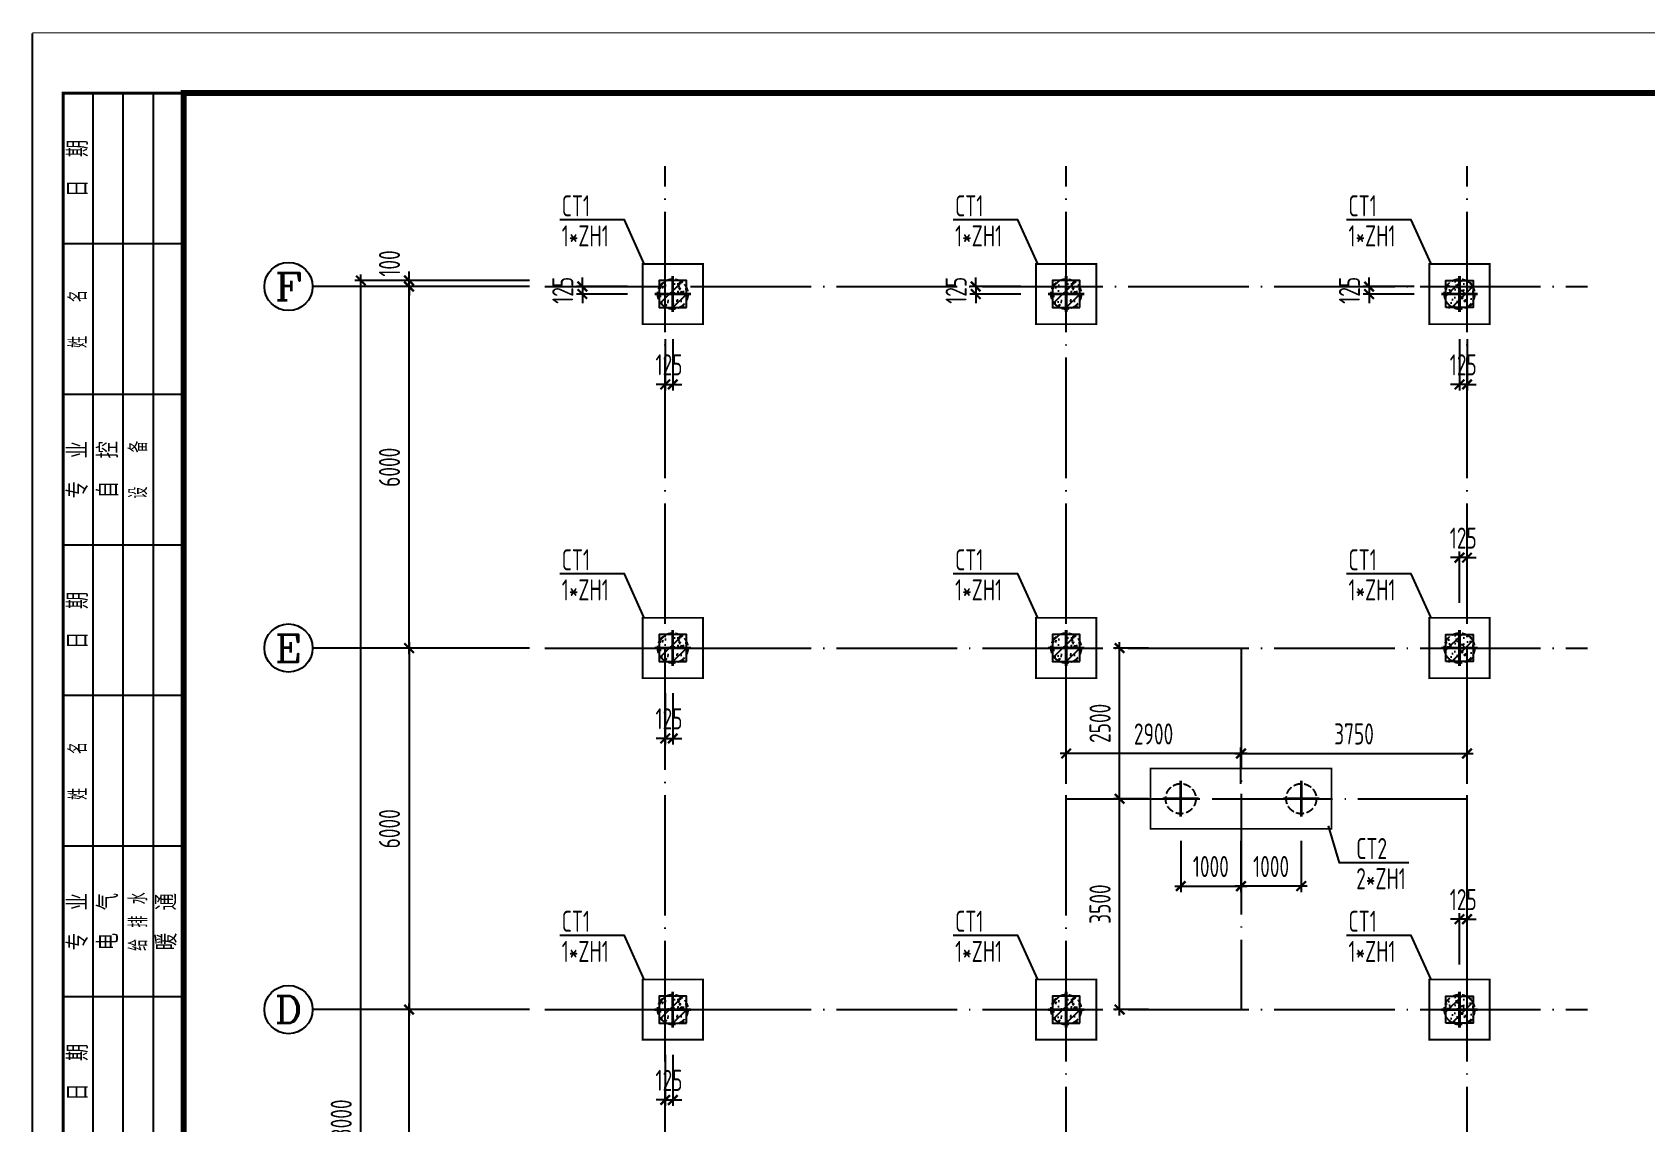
# Model space of a CAD drawing. Extents: x 297659 to 993057, y 192802 to 252212.
# Drawn here: x 581837 to 608601, y 216734 to 234832 of the extents above; entities that cross this region are included whole.
import ezdxf
from ezdxf.enums import TextEntityAlignment as Align

# ---------------------------------------------------------------- set-up
doc = ezdxf.new("R2010")
doc.units = 0
doc.header["$LTSCALE"] = 1000
doc.linetypes.add('DASH', pattern=[0.35, 0.25, -0.1])
doc.linetypes.add('DOTE', pattern=[2.42, 2, -0.2, 0.02, -0.2])
doc.layers.get('0').update_dxf_attribs({"linetype": 'CONTINUOUS'})
doc.layers.get('DEFPOINTS').update_dxf_attribs({"linetype": 'CONTINUOUS'})
for name, color, linetype in [('AXIS', 8, 'DOTE'), ('AXIS_DIM', 3, 'CONTINUOUS'), ('AXIS_TEXT', 3, 'CONTINUOUS'), ('COLU', 7, 'CONTINUOUS'), ('CT', 255, 'CONTINUOUS'), ('DIM', 3, 'CONTINUOUS'), ('DOTE', 8, 'DOTE'), ('FRAME', 3, 'CONTINUOUS'), ('TEXT', 7, 'CONTINUOUS'), ('ZJ', 1, 'CONTINUOUS'), ('填充', 8, 'CONTINUOUS'), ('柱涂实', 54, 'CONTINUOUS')]:
    doc.layers.add(name, color=color, linetype=linetype)
doc.styles.add('_AXIS', font='complex.shx', dxfattribs={"bigfont": 'gbcbig.shx'})
doc.styles.add('COMPLEX', font='COMPLEX')
doc.styles.add('DXFS', font='txt.shx', dxfattribs={"width": 0.7, "bigfont": 'dxfs.shx'})
doc.styles.add('TSSD_Dimension', font='tssdeng.shx', dxfattribs={"width": 0.7, "bigfont": 'hztxt.shx'})
doc.styles.add('TSSD_Rein', font='tssdeng.shx', dxfattribs={"width": 0.7, "bigfont": 'hztxt.shx'})
doc.dimstyles.new('TSSD_100_100', dxfattribs={"dimtxt": 350, "dimasz": 150, "dimexe": 100, "dimexo": 250, "dimgap": 150, "dimtad": 1, "dimdec": 0, "dimzin": 0, "dimdsep": 46, "dimtxsty": 'TSSD_Dimension', "dimblk": 'ARCHTICK', "dimcen": 0, "dimdle": 100, "dimclrd": 3, "dimclre": 3, "dimclrt": 7, "dimadec": 0, "dimazin": 0, "dimtfac": 1, "dimtdec": 0, "dimtix": 1, "dimtmove": 2, "dimatfit": 3, "dimfxl": 100, "dimtolj": 1, "dimtzin": 0, "dimarcsym": 0})

# ---------------------------------------------------------------- blocks, each defined once
blk = doc.blocks.new('_ARCHTICK')
at = {"color": 0}
blk.add_lwpolyline([(-0.53, -0.53, 0.25, 0.25, 0), (0.53, 0.53, 0.5, 0.5, 0)], format="xyseb", dxfattribs=at)
blk = doc.blocks.new('*D12')
at = {"layer": 'AXIS_DIM', "color": 3, "lineweight": -2}
for p, q in [((590087, 224612), (587987, 224612)), ((588087, 224712), (588087, 218512)), ((590087, 218612), (587987, 218612))]:
    blk.add_line(p, q, dxfattribs=at)
at = {"layer": 'DEFPOINTS', "color": 0}
for p in [(590337, 224612), (588087, 218612), (590337, 218612)]:
    blk.add_point(p, dxfattribs=at)
at = {"layer": 'AXIS_DIM', "color": 3, "lineweight": -2, "xscale": 150, "yscale": 150, "zscale": 150}
for p, rotation in [((588087, 224612), 90), ((588087, 218612), 270)]:
    blk.add_blockref('_ARCHTICK', p, dxfattribs=dict(at, rotation=rotation))
at = {"layer": 'AXIS_DIM', "color": 7, "insert": (587762, 221612), "char_height": 350, "attachment_point": 5, "rotation": 90, "style": 'TSSD_Dimension'}
blk.add_mtext('\\A1;6000', dxfattribs=at)
blk = doc.blocks.new('*D13')
at = {"layer": 'AXIS_DIM', "color": 3, "lineweight": -2}
for p, q in [((590087, 230712), (587187, 230712)), ((587287, 202612), (587287, 230812)), ((590087, 202712), (587187, 202712))]:
    blk.add_line(p, q, dxfattribs=at)
at = {"layer": 'DEFPOINTS', "color": 0}
for p in [(587287, 230712), (590337, 230712), (590337, 202712)]:
    blk.add_point(p, dxfattribs=at)
at = {"layer": 'AXIS_DIM', "color": 3, "lineweight": -2, "xscale": 150, "yscale": 150, "zscale": 150}
for p, rotation in [((587287, 230712), 90), ((587287, 202712), 270)]:
    blk.add_blockref('_ARCHTICK', p, dxfattribs=dict(at, rotation=rotation))
at = {"layer": 'AXIS_DIM', "color": 7, "insert": (586962, 216712), "char_height": 350, "attachment_point": 5, "rotation": 90, "style": 'TSSD_Dimension'}
blk.add_mtext('\\A1;28000', dxfattribs=at)
blk = doc.blocks.new('*D15')
at = {"layer": 'AXIS_DIM', "color": 3, "lineweight": -2}
for p, q in [((590087, 230712), (587987, 230712)), ((588087, 230712), (588087, 230862)), ((588087, 230612), (588087, 230712)), ((590087, 230612), (587987, 230612)), ((588087, 230612), (588087, 230462))]:
    blk.add_line(p, q, dxfattribs=at)
at = {"layer": 'DEFPOINTS', "color": 0}
for p in [(588087, 230712), (590337, 230712), (590337, 230612)]:
    blk.add_point(p, dxfattribs=at)
at = {"layer": 'AXIS_DIM', "color": 3, "lineweight": -2, "xscale": 150, "yscale": 150, "zscale": 150}
for p, rotation in [((588087, 230712), 270), ((588087, 230612), 90)]:
    blk.add_blockref('_ARCHTICK', p, dxfattribs=dict(at, rotation=rotation))
at = {"layer": 'AXIS_DIM', "color": 7, "insert": (587762, 230994), "char_height": 350, "attachment_point": 5, "rotation": 90, "style": 'TSSD_Dimension'}
blk.add_mtext('\\A1;100', dxfattribs=at)
blk = doc.blocks.new('_AXISO')
blk.add_circle((0, 0), 0.5)
at = {"layer": 'AXIS_TEXT', "style": 'COMPLEX', "width": 1.041667}
blk.add_attdef('A', text='', height=0.56, dxfattribs=at).set_placement((-0.25, -0.28), (0.25, -0.28), align=Align.FIT)
blk = doc.blocks.new('*D16')
at = {"layer": 'AXIS_DIM', "color": 3, "lineweight": -2}
for p, q in [((588087, 212712), (588087, 218712)), ((590087, 218612), (587987, 218612)), ((590087, 212812), (587987, 212812))]:
    blk.add_line(p, q, dxfattribs=at)
at = {"layer": 'DEFPOINTS', "color": 0}
for p in [(588087, 218612), (590337, 218612), (590337, 212812)]:
    blk.add_point(p, dxfattribs=at)
at = {"layer": 'AXIS_DIM', "color": 3, "lineweight": -2, "xscale": 150, "yscale": 150, "zscale": 150}
for p, rotation in [((588087, 218612), 90), ((588087, 212812), 270)]:
    blk.add_blockref('_ARCHTICK', p, dxfattribs=dict(at, rotation=rotation))
at = {"layer": 'AXIS_DIM', "color": 7, "insert": (587762, 215712), "char_height": 350, "attachment_point": 5, "rotation": 90, "style": 'TSSD_Dimension'}
blk.add_mtext('\\A1;5800', dxfattribs=at)
blk = doc.blocks.new('A$C2F0C53E4')
at = {"layer": 'FRAME', "lineweight": 18}
blk.add_line((0, 0), (0, 42000), dxfattribs=at)
at = {"layer": 'FRAME'}
for points in [[(10, 42010, 20, 20, 0), (10, 10, 20, 20, 0), (59410, 10, 20, 20, 0), (59410, 42010, 20, 20, 0)], [(2510, 41010, 100, 100, 0), (2510, 1010, 100, 100, 0), (58410, 1010, 100, 100, 0), (58410, 41010, 100, 100, 0)]]:
    blk.add_lwpolyline(points, format="xyseb", close=True, dxfattribs=at)
blk.add_lwpolyline([(2510, 41010, 50, 50, 0), (510, 41010, 50, 50, 0), (510, 18510, 50, 50, 0), (2510, 18510, 50, 50, 0)], format="xyseb", dxfattribs=at)
for points in [[(1010, 18510), (1010, 41010)], [(1510, 18510), (1510, 41010)], [(2010, 18510), (2010, 41010)], [(2510, 38510), (510, 38510)], [(2510, 36010), (510, 36010)], [(2510, 33510), (510, 33510)], [(2510, 31010), (510, 31010)], [(2510, 28510), (510, 28510)], [(2510, 26010), (510, 26010)]]:
    blk.add_lwpolyline(points, dxfattribs=at)
at = {"layer": 'FRAME', "char_height": 300, "attachment_point": 5, "rotation": 90, "style": 'DXFS'}
for s, insert, width in [('{\\f宋体|b0|i0|c134|p2;日\\Ftxt.shx,dxfs.shx|c134;  \\f宋体|b0|i0|c134|p2;期\\P}', (760, 39760), 1132.5), ('姓   名', (760, 37260), 1185), ('{\\f宋体|b0|i0|c134|p2;专\\Ftxt.shx,dxfs.shx|c134;  \\f宋体|b0|i0|c134|p2;业\\P}', (760, 34760), 1203.38), ('{\\f宋体|b0|i0|c134|p2;自\\Ftxt.shx,dxfs.shx|c134;  \\f宋体|b0|i0|c134|p2;控\\P}', (1260, 34760), 1148.25), ('设   备', (1760, 34760), 1227), ('{\\f宋体|b0|i0|c134|p2;日\\Ftxt.shx,dxfs.shx|c134;  \\f宋体|b0|i0|c134|p2;期\\P}', (760, 32260), 1132.5), ('姓   名', (760, 29760), 1185), ('{\\f宋体|b0|i0|c134|p2;专\\Ftxt.shx,dxfs.shx|c134;  \\f宋体|b0|i0|c134|p2;业\\P}', (760, 27260), 1203.38), ('{\\f宋体|b0|i0|c134|p2;电\\Ftxt.shx,dxfs.shx|c134;  \\f宋体|b0|i0|c134|p2;气\\P}', (1260, 27260), 1182.38), ('给 排 水', (1760, 27260), 1352.62), ('{\\f宋体|b0|i0|c134|p2;暖\\Ftxt.shx,dxfs.shx|c134;  \\f宋体|b0|i0|c134|p2;通\\P}', (2230, 27260), 1200.75), ('{\\f宋体|b0|i0|c134|p2;日\\Ftxt.shx,dxfs.shx|c134;  \\f宋体|b0|i0|c134|p2;期\\P}', (760, 24760), 1132.5)]:
    blk.add_mtext(s, dxfattribs=dict(at, insert=insert, width=width))
blk = doc.blocks.new('*D37')
at = {"layer": 'AXIS_DIM', "color": 3, "lineweight": -2}
for p, q in [((588087, 224512), (588087, 230712)), ((590087, 230612), (587987, 230612)), ((590087, 224612), (587987, 224612))]:
    blk.add_line(p, q, dxfattribs=at)
at = {"layer": 'DEFPOINTS', "color": 0}
for p in [(588087, 230612), (590337, 230612), (590337, 224612)]:
    blk.add_point(p, dxfattribs=at)
at = {"layer": 'AXIS_DIM', "color": 3, "lineweight": -2, "xscale": 150, "yscale": 150, "zscale": 150}
for p, rotation in [((588087, 230612), 90), ((588087, 224612), 270)]:
    blk.add_blockref('_ARCHTICK', p, dxfattribs=dict(at, rotation=rotation))
at = {"layer": 'AXIS_DIM', "color": 7, "insert": (587762, 227612), "char_height": 350, "attachment_point": 5, "rotation": 90, "style": 'TSSD_Dimension'}
blk.add_mtext('\\A1;6000', dxfattribs=at)
blk = doc.blocks.new('*D47')
at = {"layer": 'DEFPOINTS', "color": 0}
for p in [(592337, 218112), (592462, 218112), (592462, 217112)]:
    blk.add_point(p, dxfattribs=at)
at = {"layer": 'DIM', "color": 3, "lineweight": -2}
for p, q in [((592337, 217862), (592337, 217012)), ((592462, 217862), (592462, 217012)), ((592337, 217112), (592187, 217112)), ((592337, 217112), (592462, 217112)), ((592462, 217112), (592612, 217112))]:
    blk.add_line(p, q, dxfattribs=at)
at = {"layer": 'DIM', "color": 3, "lineweight": -2, "xscale": 150, "yscale": 150, "zscale": 150}
blk.add_blockref('_ARCHTICK', (592337, 217112), dxfattribs=at)
at = {"layer": 'DIM', "color": 3, "lineweight": -2, "xscale": 150, "yscale": 150, "zscale": 150, "rotation": 180}
blk.add_blockref('_ARCHTICK', (592462, 217112), dxfattribs=at)
at = {"layer": 'DIM', "color": 7, "insert": (592399, 217437), "char_height": 350, "attachment_point": 5, "style": 'TSSD_Dimension'}
blk.add_mtext('\\A1;125', dxfattribs=at)
blk = doc.blocks.new('*D48')
at = {"layer": 'DEFPOINTS', "color": 0}
for p in [(605512, 220112), (605512, 219112), (605637, 219112)]:
    blk.add_point(p, dxfattribs=at)
at = {"layer": 'DIM', "color": 3, "lineweight": -2}
for p, q in [((605512, 220112), (605362, 220112)), ((605512, 219362), (605512, 220212)), ((605637, 220112), (605512, 220112)), ((605637, 219362), (605637, 220212)), ((605637, 220112), (605787, 220112))]:
    blk.add_line(p, q, dxfattribs=at)
at = {"layer": 'DIM', "color": 3, "lineweight": -2, "xscale": 150, "yscale": 150, "zscale": 150}
blk.add_blockref('_ARCHTICK', (605512, 220112), dxfattribs=at)
at = {"layer": 'DIM', "color": 3, "lineweight": -2, "xscale": 150, "yscale": 150, "zscale": 150, "rotation": 180}
blk.add_blockref('_ARCHTICK', (605637, 220112), dxfattribs=at)
at = {"layer": 'DIM', "color": 7, "insert": (605574, 220437), "char_height": 350, "attachment_point": 5, "style": 'TSSD_Dimension'}
blk.add_mtext('\\A1;125', dxfattribs=at)
blk = doc.blocks.new('*D49')
at = {"layer": 'DEFPOINTS', "color": 0}
for p in [(592337, 224112), (592462, 224112), (592462, 223112)]:
    blk.add_point(p, dxfattribs=at)
at = {"layer": 'DIM', "color": 3, "lineweight": -2}
for p, q in [((592337, 223862), (592337, 223012)), ((592462, 223862), (592462, 223012)), ((592337, 223112), (592187, 223112)), ((592337, 223112), (592462, 223112)), ((592462, 223112), (592612, 223112))]:
    blk.add_line(p, q, dxfattribs=at)
at = {"layer": 'DIM', "color": 3, "lineweight": -2, "xscale": 150, "yscale": 150, "zscale": 150}
blk.add_blockref('_ARCHTICK', (592337, 223112), dxfattribs=at)
at = {"layer": 'DIM', "color": 3, "lineweight": -2, "xscale": 150, "yscale": 150, "zscale": 150, "rotation": 180}
blk.add_blockref('_ARCHTICK', (592462, 223112), dxfattribs=at)
at = {"layer": 'DIM', "color": 7, "insert": (592399, 223437), "char_height": 350, "attachment_point": 5, "style": 'TSSD_Dimension'}
blk.add_mtext('\\A1;125', dxfattribs=at)
blk = doc.blocks.new('*D50')
at = {"layer": 'DEFPOINTS', "color": 0}
for p in [(605512, 226112), (605512, 225112), (605637, 225112)]:
    blk.add_point(p, dxfattribs=at)
at = {"layer": 'DIM', "color": 3, "lineweight": -2}
for p, q in [((605512, 225362), (605512, 226212)), ((605637, 225362), (605637, 226212)), ((605512, 226112), (605362, 226112)), ((605637, 226112), (605512, 226112)), ((605637, 226112), (605787, 226112))]:
    blk.add_line(p, q, dxfattribs=at)
at = {"layer": 'DIM', "color": 3, "lineweight": -2, "xscale": 150, "yscale": 150, "zscale": 150}
blk.add_blockref('_ARCHTICK', (605512, 226112), dxfattribs=at)
at = {"layer": 'DIM', "color": 3, "lineweight": -2, "xscale": 150, "yscale": 150, "zscale": 150, "rotation": 180}
blk.add_blockref('_ARCHTICK', (605637, 226112), dxfattribs=at)
at = {"layer": 'DIM', "color": 7, "insert": (605574, 226437), "char_height": 350, "attachment_point": 5, "style": 'TSSD_Dimension'}
blk.add_mtext('\\A1;125', dxfattribs=at)
blk = doc.blocks.new('*D51')
at = {"layer": 'DEFPOINTS', "color": 0}
for p in [(592337, 229987), (592462, 229987), (592462, 228987)]:
    blk.add_point(p, dxfattribs=at)
at = {"layer": 'DIM', "color": 3, "lineweight": -2}
for p, q in [((592337, 229737), (592337, 228887)), ((592462, 229737), (592462, 228887)), ((592337, 228987), (592187, 228987)), ((592337, 228987), (592462, 228987)), ((592462, 228987), (592612, 228987))]:
    blk.add_line(p, q, dxfattribs=at)
at = {"layer": 'DIM', "color": 3, "lineweight": -2, "xscale": 150, "yscale": 150, "zscale": 150}
blk.add_blockref('_ARCHTICK', (592337, 228987), dxfattribs=at)
at = {"layer": 'DIM', "color": 3, "lineweight": -2, "xscale": 150, "yscale": 150, "zscale": 150, "rotation": 180}
blk.add_blockref('_ARCHTICK', (592462, 228987), dxfattribs=at)
at = {"layer": 'DIM', "color": 7, "insert": (592399, 229312), "char_height": 350, "attachment_point": 5, "style": 'TSSD_Dimension'}
blk.add_mtext('\\A1;125', dxfattribs=at)
blk = doc.blocks.new('*D52')
at = {"layer": 'DEFPOINTS', "color": 0}
for p in [(605512, 229987), (605637, 229987), (605512, 228987)]:
    blk.add_point(p, dxfattribs=at)
at = {"layer": 'DIM', "color": 3, "lineweight": -2}
for p, q in [((605512, 229737), (605512, 228887)), ((605637, 229737), (605637, 228887)), ((605512, 228987), (605362, 228987)), ((605637, 228987), (605512, 228987)), ((605637, 228987), (605787, 228987))]:
    blk.add_line(p, q, dxfattribs=at)
at = {"layer": 'DIM', "color": 3, "lineweight": -2, "xscale": 150, "yscale": 150, "zscale": 150}
blk.add_blockref('_ARCHTICK', (605512, 228987), dxfattribs=at)
at = {"layer": 'DIM', "color": 3, "lineweight": -2, "xscale": 150, "yscale": 150, "zscale": 150, "rotation": 180}
blk.add_blockref('_ARCHTICK', (605637, 228987), dxfattribs=at)
at = {"layer": 'DIM', "color": 7, "insert": (605574, 229312), "char_height": 350, "attachment_point": 5, "style": 'TSSD_Dimension'}
blk.add_mtext('\\A1;125', dxfattribs=at)
blk = doc.blocks.new('*D53')
at = {"layer": 'DEFPOINTS', "color": 0}
for p in [(590962, 230487), (591962, 230612), (591962, 230487)]:
    blk.add_point(p, dxfattribs=at)
at = {"layer": 'DIM', "color": 3, "lineweight": -2}
for p, q in [((590962, 230612), (590962, 230762)), ((591712, 230612), (590862, 230612)), ((591712, 230487), (590862, 230487)), ((590962, 230612), (590962, 230487)), ((590962, 230487), (590962, 230337))]:
    blk.add_line(p, q, dxfattribs=at)
at = {"layer": 'DIM', "color": 3, "lineweight": -2, "xscale": 150, "yscale": 150, "zscale": 150}
for p, rotation in [((590962, 230612), 270), ((590962, 230487), 90)]:
    blk.add_blockref('_ARCHTICK', p, dxfattribs=dict(at, rotation=rotation))
at = {"layer": 'DIM', "color": 7, "insert": (590637, 230549), "char_height": 350, "attachment_point": 5, "rotation": 90, "style": 'TSSD_Dimension'}
blk.add_mtext('\\A1;125', dxfattribs=at)
blk = doc.blocks.new('*D54')
at = {"layer": 'DEFPOINTS', "color": 0}
for p in [(604012, 230487), (605012, 230612), (605012, 230487)]:
    blk.add_point(p, dxfattribs=at)
at = {"layer": 'DIM', "color": 3, "lineweight": -2}
for p, q in [((604012, 230612), (604012, 230762)), ((604762, 230612), (603912, 230612)), ((604762, 230487), (603912, 230487)), ((604012, 230612), (604012, 230487)), ((604012, 230487), (604012, 230337))]:
    blk.add_line(p, q, dxfattribs=at)
at = {"layer": 'DIM', "color": 3, "lineweight": -2, "xscale": 150, "yscale": 150, "zscale": 150}
for p, rotation in [((604012, 230612), 270), ((604012, 230487), 90)]:
    blk.add_blockref('_ARCHTICK', p, dxfattribs=dict(at, rotation=rotation))
at = {"layer": 'DIM', "color": 7, "insert": (603687, 230549), "char_height": 350, "attachment_point": 5, "rotation": 90, "style": 'TSSD_Dimension'}
blk.add_mtext('\\A1;125', dxfattribs=at)
blk = doc.blocks.new('*D55')
at = {"layer": 'DEFPOINTS', "color": 0}
for p in [(599874, 222111), (600605, 222111), (600605, 218612)]:
    blk.add_point(p, dxfattribs=at)
at = {"layer": 'DIM', "color": 3, "lineweight": -2}
for p, q in [((599874, 218512), (599874, 222211)), ((600355, 222111), (599774, 222111)), ((600355, 218612), (599774, 218612))]:
    blk.add_line(p, q, dxfattribs=at)
at = {"layer": 'DIM', "color": 3, "lineweight": -2, "xscale": 150, "yscale": 150, "zscale": 150}
for p, rotation in [((599874, 222111), 90), ((599874, 218612), 270)]:
    blk.add_blockref('_ARCHTICK', p, dxfattribs=dict(at, rotation=rotation))
at = {"layer": 'DIM', "color": 7, "insert": (599549, 220362), "char_height": 350, "attachment_point": 5, "rotation": 90, "style": 'TSSD_Dimension'}
blk.add_mtext('\\A1;3500', dxfattribs=at)
blk = doc.blocks.new('*D56')
at = {"layer": 'DEFPOINTS', "color": 0}
for p in [(599874, 224612), (600605, 224612), (600605, 222111)]:
    blk.add_point(p, dxfattribs=at)
at = {"layer": 'DIM', "color": 3, "lineweight": -2}
for p, q in [((600355, 224612), (599774, 224612)), ((599874, 222011), (599874, 224712)), ((600355, 222111), (599774, 222111))]:
    blk.add_line(p, q, dxfattribs=at)
at = {"layer": 'DIM', "color": 3, "lineweight": -2, "xscale": 150, "yscale": 150, "zscale": 150}
for p, rotation in [((599874, 224612), 90), ((599874, 222111), 270)]:
    blk.add_blockref('_ARCHTICK', p, dxfattribs=dict(at, rotation=rotation))
at = {"layer": 'DIM', "color": 7, "insert": (599549, 223362), "char_height": 350, "attachment_point": 5, "rotation": 90, "style": 'TSSD_Dimension'}
blk.add_mtext('\\A1;2500', dxfattribs=at)
blk = doc.blocks.new('*D57')
at = {"layer": 'DEFPOINTS', "color": 0}
for p in [(598987, 222861), (598987, 222111), (601887, 222111)]:
    blk.add_point(p, dxfattribs=at)
at = {"layer": 'DIM', "color": 3, "lineweight": -2}
for p, q in [((598987, 222361), (598987, 222961)), ((601887, 222361), (601887, 222961)), ((601987, 222861), (598887, 222861))]:
    blk.add_line(p, q, dxfattribs=at)
at = {"layer": 'DIM', "color": 3, "lineweight": -2, "xscale": 150, "yscale": 150, "zscale": 150, "rotation": 180}
blk.add_blockref('_ARCHTICK', (598987, 222861), dxfattribs=at)
at = {"layer": 'DIM', "color": 3, "lineweight": -2, "xscale": 150, "yscale": 150, "zscale": 150}
blk.add_blockref('_ARCHTICK', (601887, 222861), dxfattribs=at)
at = {"layer": 'DIM', "color": 7, "insert": (600437, 223186), "char_height": 350, "attachment_point": 5, "style": 'TSSD_Dimension'}
blk.add_mtext('\\A1;2900', dxfattribs=at)
blk = doc.blocks.new('*D58')
at = {"layer": 'DEFPOINTS', "color": 0}
for p in [(605637, 222861), (601887, 222111), (605637, 222111)]:
    blk.add_point(p, dxfattribs=at)
at = {"layer": 'DIM', "color": 3, "lineweight": -2}
for p, q in [((601887, 222361), (601887, 222961)), ((605637, 222361), (605637, 222961)), ((601787, 222861), (605737, 222861))]:
    blk.add_line(p, q, dxfattribs=at)
at = {"layer": 'DIM', "color": 3, "lineweight": -2, "xscale": 150, "yscale": 150, "zscale": 150, "rotation": 180}
blk.add_blockref('_ARCHTICK', (601887, 222861), dxfattribs=at)
at = {"layer": 'DIM', "color": 3, "lineweight": -2, "xscale": 150, "yscale": 150, "zscale": 150}
blk.add_blockref('_ARCHTICK', (605637, 222861), dxfattribs=at)
at = {"layer": 'DIM', "color": 7, "insert": (603762, 223186), "char_height": 350, "attachment_point": 5, "style": 'TSSD_Dimension'}
blk.add_mtext('\\A1;3750', dxfattribs=at)
blk = doc.blocks.new('*D59')
at = {"layer": 'DEFPOINTS', "color": 0}
for p in [(600887, 221661), (601887, 221661), (601887, 220661)]:
    blk.add_point(p, dxfattribs=at)
at = {"layer": 'DIM', "color": 3, "lineweight": -2}
for p, q in [((600887, 221411), (600887, 220561)), ((601887, 221411), (601887, 220561)), ((600787, 220661), (601987, 220661))]:
    blk.add_line(p, q, dxfattribs=at)
at = {"layer": 'DIM', "color": 3, "lineweight": -2, "xscale": 150, "yscale": 150, "zscale": 150, "rotation": 180}
blk.add_blockref('_ARCHTICK', (600887, 220661), dxfattribs=at)
at = {"layer": 'DIM', "color": 3, "lineweight": -2, "xscale": 150, "yscale": 150, "zscale": 150}
blk.add_blockref('_ARCHTICK', (601887, 220661), dxfattribs=at)
at = {"layer": 'DIM', "color": 7, "insert": (601387, 220986), "char_height": 350, "attachment_point": 5, "style": 'TSSD_Dimension'}
blk.add_mtext('\\A1;1000', dxfattribs=at)
blk = doc.blocks.new('*D60')
at = {"layer": 'DEFPOINTS', "color": 0}
for p in [(601887, 221661), (602887, 221661), (601887, 220661)]:
    blk.add_point(p, dxfattribs=at)
at = {"layer": 'DIM', "color": 3, "lineweight": -2}
for p, q in [((601887, 221411), (601887, 220561)), ((602887, 221411), (602887, 220561)), ((602987, 220661), (601787, 220661))]:
    blk.add_line(p, q, dxfattribs=at)
at = {"layer": 'DIM', "color": 3, "lineweight": -2, "xscale": 150, "yscale": 150, "zscale": 150, "rotation": 180}
blk.add_blockref('_ARCHTICK', (601887, 220661), dxfattribs=at)
at = {"layer": 'DIM', "color": 3, "lineweight": -2, "xscale": 150, "yscale": 150, "zscale": 150}
blk.add_blockref('_ARCHTICK', (602887, 220661), dxfattribs=at)
at = {"layer": 'DIM', "color": 7, "insert": (602387, 220986), "char_height": 350, "attachment_point": 5, "style": 'TSSD_Dimension'}
blk.add_mtext('\\A1;1000', dxfattribs=at)
blk = doc.blocks.new('*D81')
at = {"layer": 'DEFPOINTS', "color": 0}
for p in [(597487, 230487), (598487, 230612), (598487, 230487)]:
    blk.add_point(p, dxfattribs=at)
at = {"layer": 'DIM', "color": 3, "lineweight": -2}
for p, q in [((597487, 230612), (597487, 230762)), ((598237, 230612), (597387, 230612)), ((598237, 230487), (597387, 230487)), ((597487, 230612), (597487, 230487)), ((597487, 230487), (597487, 230337))]:
    blk.add_line(p, q, dxfattribs=at)
at = {"layer": 'DIM', "color": 3, "lineweight": -2, "xscale": 150, "yscale": 150, "zscale": 150}
for p, rotation in [((597487, 230612), 270), ((597487, 230487), 90)]:
    blk.add_blockref('_ARCHTICK', p, dxfattribs=dict(at, rotation=rotation))
at = {"layer": 'DIM', "color": 7, "insert": (597162, 230549), "char_height": 350, "attachment_point": 5, "rotation": 90, "style": 'TSSD_Dimension'}
blk.add_mtext('\\A1;125', dxfattribs=at)

msp = doc.modelspace()

# ---------------------------------------------------------------- hatches: boundary and pattern name
at = {"layer": '柱涂实'}
h = msp.add_hatch(dxfattribs=at)
h.set_pattern_fill('ARMORED', color=8, scale=40, style=0)
h.set_pattern_definition([(50, (211225, 175422.5), (286.90407, -25.10085), [30, -330]), (355, (211225, 175422.5), (-55.50053, 300.87685), [24, -264]), (100.4514, (211248.9, 175420.4), (231.40375, 275.77582), [25.49608, -280.45684]), (46.1842, (211225, 175502.5), (426.89642, -66.2076), [45, -495]), (96.6356, (211260.57, 175497), (373.8651, 389.64715), [38.2441, -420.6852]), (351.1842, (211225, 175502.5), (373.8648, 389.64744), [36, -396]), (21, (211265, 175482.5), (238.76282, -161.04756), [30, -330]), (326, (211265, 175482.5), (97.32613, 290.06002), [24, -264]), (71.4514, (211284.9, 175469.08), (336.08905, 129.0122), [25.49608, -280.45684]), (37.5, (211225, 175422.5), (4.863942, 133.157542), [0, -260.8, 0, -268, 0, -265]), (7.5, (211225, 175422.5), (105.227815, 157.764685), [0, -152.8, 0, -254.8, 0, -101]), (327.5, (211135.8, 175422.5), (213.528974, -9.02195), [0, -100, 0, -312, 0, -414]), (317.5, (211095.8, 175422.5), (233.27447, 40.04199), [0, -130, 0, -207.2, 0, -294]), (45, (211225, 175422.5), (-141.42136, 141.42136), [])])
h.paths.add_polyline_path([(592686.971, 230711.708), (592236.971, 230711.708), (592236.971, 230261.708), (592686.971, 230261.708)])
h = msp.add_hatch(dxfattribs=at)
h.set_pattern_fill('ARMORED', color=8, scale=40, style=0)
h.set_pattern_definition([(50, (217750, 175422.5), (286.90407, -25.10085), [30, -330]), (355, (217750, 175422.5), (-55.50053, 300.87685), [24, -264]), (100.4514, (217773.9, 175420.4), (231.40375, 275.77582), [25.49608, -280.45684]), (46.1842, (217750, 175502.5), (426.89642, -66.2076), [45, -495]), (96.6356, (217785.57, 175497), (373.8651, 389.64715), [38.2441, -420.6852]), (351.1842, (217750, 175502.5), (373.8648, 389.64744), [36, -396]), (21, (217790, 175482.5), (238.76282, -161.04756), [30, -330]), (326, (217790, 175482.5), (97.32613, 290.06002), [24, -264]), (71.4514, (217809.9, 175469.08), (336.08905, 129.0122), [25.49608, -280.45684]), (37.5, (217750, 175422.5), (4.863942, 133.157542), [0, -260.8, 0, -268, 0, -265]), (7.5, (217750, 175422.5), (105.227815, 157.764685), [0, -152.8, 0, -254.8, 0, -101]), (327.5, (217660.8, 175422.5), (213.528974, -9.02195), [0, -100, 0, -312, 0, -414]), (317.5, (217620.8, 175422.5), (233.27447, 40.04199), [0, -130, 0, -207.2, 0, -294]), (45, (217750, 175422.5), (-141.42136, 141.42136), [])])
h.paths.add_polyline_path([(599211.971, 230711.708), (598761.971, 230711.708), (598761.971, 230261.708), (599211.971, 230261.708)])
h = msp.add_hatch(dxfattribs=at)
h.set_pattern_fill('ARMORED', color=8, scale=40, style=0)
h.set_pattern_definition([(50, (64400, 42550), (286.90407, -25.10085), [30, -330]), (355, (64400, 42550), (-55.50053, 300.87685), [24, -264]), (100.4514, (64423.9, 42547.9), (231.40375, 275.77582), [25.49608, -280.45684]), (46.1842, (64400, 42630), (426.89642, -66.2076), [45, -495]), (96.6356, (64435.57, 42624.5), (373.86508, 389.64715), [38.2441, -420.6852]), (351.1842, (64400, 42630), (373.86478, 389.64744), [36, -396]), (21, (64440, 42610), (238.76282, -161.04756), [30, -330]), (326, (64440, 42610), (97.32613, 290.06002), [24, -264]), (71.4514, (64459.9, 42596.58), (336.08905, 129.0122), [25.49608, -280.45684]), (37.5, (64400, 42550), (4.863942, 133.157542), [0, -260.8, 0, -268, 0, -265]), (7.5, (64400, 42550), (105.227815, 157.764685), [0, -152.8, 0, -254.8, 0, -101]), (327.5, (64310.8, 42550), (213.528974, -9.021949), [0, -100, 0, -312, 0, -414]), (317.5, (64270.8, 42550), (233.27447, 40.04199), [0, -130, 0, -207.2, 0, -294]), (45, (64400, 42550), (-141.421356, 141.421356), [])])
h.paths.add_polyline_path([(605286.971, 230711.708), (605736.971, 230711.708), (605736.971, 230261.708), (605286.971, 230261.708)])
h = msp.add_hatch(dxfattribs=at)
h.set_pattern_fill('ARMORED', color=8, scale=40, style=0)
h.set_pattern_definition([(50, (211225, 169547.5), (286.90407, -25.10085), [30, -330]), (355, (211225, 169547.5), (-55.50053, 300.87685), [24, -264]), (100.4514, (211248.9, 169545.4), (231.40375, 275.77582), [25.49608, -280.45684]), (46.1842, (211225, 169627.5), (426.89642, -66.2076), [45, -495]), (96.6356, (211260.57, 169622), (373.8651, 389.64715), [38.2441, -420.6852]), (351.1842, (211225, 169627.5), (373.8648, 389.64744), [36, -396]), (21, (211265, 169607.5), (238.76282, -161.04756), [30, -330]), (326, (211265, 169607.5), (97.32613, 290.06002), [24, -264]), (71.4514, (211284.9, 169594.08), (336.08905, 129.0122), [25.49608, -280.45684]), (37.5, (211225, 169547.5), (4.863942, 133.157542), [0, -260.8, 0, -268, 0, -265]), (7.5, (211225, 169547.5), (105.227815, 157.764685), [0, -152.8, 0, -254.8, 0, -101]), (327.5, (211135.8, 169547.5), (213.528974, -9.02195), [0, -100, 0, -312, 0, -414]), (317.5, (211095.8, 169547.5), (233.27447, 40.04199), [0, -130, 0, -207.2, 0, -294]), (45, (211225, 169547.5), (-141.42136, 141.42136), [])])
h.paths.add_polyline_path([(592686.971, 224836.708), (592236.971, 224836.708), (592236.971, 224386.708), (592686.971, 224386.708)])
h = msp.add_hatch(dxfattribs=at)
h.set_pattern_fill('ARMORED', color=8, scale=40, style=0)
h.set_pattern_definition([(50, (217750, 169547.5), (286.90407, -25.10085), [30, -330]), (355, (217750, 169547.5), (-55.50053, 300.87685), [24, -264]), (100.4514, (217773.9, 169545.4), (231.40375, 275.77582), [25.49608, -280.45684]), (46.1842, (217750, 169627.5), (426.89642, -66.2076), [45, -495]), (96.6356, (217785.57, 169622), (373.8651, 389.64715), [38.2441, -420.6852]), (351.1842, (217750, 169627.5), (373.8648, 389.64744), [36, -396]), (21, (217790, 169607.5), (238.76282, -161.04756), [30, -330]), (326, (217790, 169607.5), (97.32613, 290.06002), [24, -264]), (71.4514, (217809.9, 169594.08), (336.08905, 129.0122), [25.49608, -280.45684]), (37.5, (217750, 169547.5), (4.863942, 133.157542), [0, -260.8, 0, -268, 0, -265]), (7.5, (217750, 169547.5), (105.227815, 157.764685), [0, -152.8, 0, -254.8, 0, -101]), (327.5, (217660.8, 169547.5), (213.528974, -9.02195), [0, -100, 0, -312, 0, -414]), (317.5, (217620.8, 169547.5), (233.27447, 40.04199), [0, -130, 0, -207.2, 0, -294]), (45, (217750, 169547.5), (-141.42136, 141.42136), [])])
h.paths.add_polyline_path([(599211.971, 224836.708), (598761.971, 224836.708), (598761.971, 224386.708), (599211.971, 224386.708)])
h = msp.add_hatch(dxfattribs=at)
h.set_pattern_fill('ARMORED', color=8, scale=40, style=0)
h.set_pattern_definition([(50, (64400, 36675), (286.90407, -25.10085), [30, -330]), (355, (64400, 36675), (-55.50053, 300.87685), [24, -264]), (100.4514, (64423.9, 36672.9), (231.40375, 275.77582), [25.49608, -280.45684]), (46.1842, (64400, 36755), (426.89642, -66.2076), [45, -495]), (96.6356, (64435.57, 36749.5), (373.86508, 389.64715), [38.2441, -420.6852]), (351.1842, (64400, 36755), (373.86478, 389.64744), [36, -396]), (21, (64440, 36735), (238.76282, -161.04756), [30, -330]), (326, (64440, 36735), (97.32613, 290.06002), [24, -264]), (71.4514, (64459.9, 36721.58), (336.08905, 129.0122), [25.49608, -280.45684]), (37.5, (64400, 36675), (4.863942, 133.157542), [0, -260.8, 0, -268, 0, -265]), (7.5, (64400, 36675), (105.227815, 157.764685), [0, -152.8, 0, -254.8, 0, -101]), (327.5, (64310.8, 36675), (213.528974, -9.021949), [0, -100, 0, -312, 0, -414]), (317.5, (64270.8, 36675), (233.27447, 40.04199), [0, -130, 0, -207.2, 0, -294]), (45, (64400, 36675), (-141.421356, 141.421356), [])])
h.paths.add_polyline_path([(605286.971, 224836.708), (605736.971, 224836.708), (605736.971, 224386.708), (605286.971, 224386.708)])
h = msp.add_hatch(dxfattribs=at)
h.set_pattern_fill('ARMORED', color=8, scale=40, style=0)
h.set_pattern_definition([(50, (211225, 163547.5), (286.90407, -25.10085), [30, -330]), (355, (211225, 163547.5), (-55.50053, 300.87685), [24, -264]), (100.4514, (211248.9, 163545.4), (231.40375, 275.77582), [25.49608, -280.45684]), (46.1842, (211225, 163627.5), (426.89642, -66.2076), [45, -495]), (96.6356, (211260.57, 163622), (373.8651, 389.64715), [38.2441, -420.6852]), (351.1842, (211225, 163627.5), (373.8648, 389.64744), [36, -396]), (21, (211265, 163607.5), (238.76282, -161.04756), [30, -330]), (326, (211265, 163607.5), (97.32613, 290.06002), [24, -264]), (71.4514, (211284.9, 163594.08), (336.08905, 129.0122), [25.49608, -280.45684]), (37.5, (211225, 163547.5), (4.863942, 133.157542), [0, -260.8, 0, -268, 0, -265]), (7.5, (211225, 163547.5), (105.227815, 157.764685), [0, -152.8, 0, -254.8, 0, -101]), (327.5, (211135.8, 163547.5), (213.528974, -9.02195), [0, -100, 0, -312, 0, -414]), (317.5, (211095.8, 163547.5), (233.27447, 40.04199), [0, -130, 0, -207.2, 0, -294]), (45, (211225, 163547.5), (-141.42136, 141.42136), [])])
h.paths.add_polyline_path([(592686.971, 218836.708), (592236.971, 218836.708), (592236.971, 218386.708), (592686.971, 218386.708)])
h = msp.add_hatch(dxfattribs=at)
h.set_pattern_fill('ARMORED', color=8, scale=40, style=0)
h.set_pattern_definition([(50, (217750, 163547.5), (286.90407, -25.10085), [30, -330]), (355, (217750, 163547.5), (-55.50053, 300.87685), [24, -264]), (100.4514, (217773.9, 163545.4), (231.40375, 275.77582), [25.49608, -280.45684]), (46.1842, (217750, 163627.5), (426.89642, -66.2076), [45, -495]), (96.6356, (217785.57, 163622), (373.8651, 389.64715), [38.2441, -420.6852]), (351.1842, (217750, 163627.5), (373.8648, 389.64744), [36, -396]), (21, (217790, 163607.5), (238.76282, -161.04756), [30, -330]), (326, (217790, 163607.5), (97.32613, 290.06002), [24, -264]), (71.4514, (217809.9, 163594.08), (336.08905, 129.0122), [25.49608, -280.45684]), (37.5, (217750, 163547.5), (4.863942, 133.157542), [0, -260.8, 0, -268, 0, -265]), (7.5, (217750, 163547.5), (105.227815, 157.764685), [0, -152.8, 0, -254.8, 0, -101]), (327.5, (217660.8, 163547.5), (213.528974, -9.02195), [0, -100, 0, -312, 0, -414]), (317.5, (217620.8, 163547.5), (233.27447, 40.04199), [0, -130, 0, -207.2, 0, -294]), (45, (217750, 163547.5), (-141.42136, 141.42136), [])])
h.paths.add_polyline_path([(599211.971, 218836.708), (598761.971, 218836.708), (598761.971, 218386.708), (599211.971, 218386.708)])
h = msp.add_hatch(dxfattribs=at)
h.set_pattern_fill('ARMORED', color=8, scale=40, style=0)
h.set_pattern_definition([(50, (64400, 30675), (286.90407, -25.10085), [30, -330]), (355, (64400, 30675), (-55.50053, 300.87685), [24, -264]), (100.4514, (64423.9, 30672.9), (231.40375, 275.77582), [25.49608, -280.45684]), (46.1842, (64400, 30755), (426.89642, -66.2076), [45, -495]), (96.6356, (64435.57, 30749.5), (373.86508, 389.64715), [38.2441, -420.6852]), (351.1842, (64400, 30755), (373.86478, 389.64744), [36, -396]), (21, (64440, 30735), (238.76282, -161.04756), [30, -330]), (326, (64440, 30735), (97.32613, 290.06002), [24, -264]), (71.4514, (64459.9, 30721.58), (336.08905, 129.0122), [25.49608, -280.45684]), (37.5, (64400, 30675), (4.863942, 133.157542), [0, -260.8, 0, -268, 0, -265]), (7.5, (64400, 30675), (105.227815, 157.764685), [0, -152.8, 0, -254.8, 0, -101]), (327.5, (64310.8, 30675), (213.528974, -9.021949), [0, -100, 0, -312, 0, -414]), (317.5, (64270.8, 30675), (233.27447, 40.04199), [0, -130, 0, -207.2, 0, -294]), (45, (64400, 30675), (-141.421356, 141.421356), [])])
h.paths.add_polyline_path([(605286.971, 218836.708), (605736.971, 218836.708), (605736.971, 218386.708), (605286.971, 218386.708)])

# ---------------------------------------------------------------- linework, layer by layer
at = {"layer": 'AXIS'}
for p, q in [((592336.971, 200811.708), (592336.971, 232611.708)), ((598986.971, 200811.708), (598986.971, 232611.708)), ((605636.971, 200811.708), (605636.971, 232611.708)), ((590336.971, 230611.708), (607636.971, 230611.708)), ((590336.971, 224611.708), (607636.971, 224611.708)), ((601887.342, 224611.708), (601887.342, 218611.708)), ((598986.971, 222111.437), (605636.971, 222111.437)), ((590336.971, 218611.708), (607636.971, 218611.708))]:
    msp.add_line(p, q, dxfattribs=at)
at = {"layer": 'AXIS_TEXT'}
for p, q in [((590086.971, 230611.708), (586487.045, 230611.708)), ((590086.971, 224611.708), (586487.045, 224611.708)), ((590086.971, 218611.708), (586487.045, 218611.708))]:
    msp.add_line(p, q, dxfattribs=at)
at = {"layer": 'COLU', "color": 8, "ltscale": 0.01}
for points in [[(592686.971, 230261.708), (592686.971, 230711.708), (592236.971, 230711.708), (592236.971, 230261.708)], [(599211.971, 230261.708), (599211.971, 230711.708), (598761.971, 230711.708), (598761.971, 230261.708)], [(605286.971, 230261.708), (605286.971, 230711.708), (605736.971, 230711.708), (605736.971, 230261.708)], [(592686.971, 224386.708), (592686.971, 224836.708), (592236.971, 224836.708), (592236.971, 224386.708)], [(599211.971, 224386.708), (599211.971, 224836.708), (598761.971, 224836.708), (598761.971, 224386.708)], [(605286.971, 224386.708), (605286.971, 224836.708), (605736.971, 224836.708), (605736.971, 224386.708)], [(592686.971, 218386.708), (592686.971, 218836.708), (592236.971, 218836.708), (592236.971, 218386.708)], [(599211.971, 218386.708), (599211.971, 218836.708), (598761.971, 218836.708), (598761.971, 218386.708)], [(605286.971, 218386.708), (605286.971, 218836.708), (605736.971, 218836.708), (605736.971, 218386.708)]]:
    msp.add_lwpolyline(points, close=True, dxfattribs=at)
at = {"layer": 'CT', "const_width": 30}
for points in [[(591961.971, 230986.708), (591961.971, 229986.708), (592961.971, 229986.708), (592961.971, 230986.708)], [(598486.971, 230986.708), (598486.971, 229986.708), (599486.971, 229986.708), (599486.971, 230986.708)], [(606011.971, 230986.708), (606011.971, 229986.708), (605011.971, 229986.708), (605011.971, 230986.708)], [(591961.971, 225111.708), (591961.971, 224111.708), (592961.971, 224111.708), (592961.971, 225111.708)], [(598486.971, 225111.708), (598486.971, 224111.708), (599486.971, 224111.708), (599486.971, 225111.708)], [(606011.971, 225111.708), (606011.971, 224111.708), (605011.971, 224111.708), (605011.971, 225111.708)], [(600387.342, 221611.437), (600387.342, 222611.437), (603387.342, 222611.437), (603387.342, 221611.437)], [(591961.971, 219111.708), (591961.971, 218111.708), (592961.971, 218111.708), (592961.971, 219111.708)], [(598486.971, 219111.708), (598486.971, 218111.708), (599486.971, 218111.708), (599486.971, 219111.708)], [(606011.971, 219111.708), (606011.971, 218111.708), (605011.971, 218111.708), (605011.971, 219111.708)]]:
    msp.add_lwpolyline(points, close=True, dxfattribs=at)
at = {"layer": 'DOTE', "ltscale": 0.1, "const_width": 45}
for points in [[(592461.971, 230786.708), (592461.971, 230186.708)], [(598986.971, 230786.708), (598986.971, 230186.708)], [(605511.971, 230786.708), (605511.971, 230186.708)], [(592161.971, 230486.708), (592761.971, 230486.708)], [(598686.971, 230486.708), (599286.971, 230486.708)], [(605811.971, 230486.708), (605211.971, 230486.708)], [(592461.971, 224911.708), (592461.971, 224311.708)], [(598986.971, 224911.708), (598986.971, 224311.708)], [(605511.971, 224911.708), (605511.971, 224311.708)], [(592161.971, 224611.708), (592761.971, 224611.708)], [(598686.971, 224611.708), (599286.971, 224611.708)], [(605811.971, 224611.708), (605211.971, 224611.708)], [(600887.342, 222411.437), (600887.342, 221811.437)], [(602887.342, 222411.437), (602887.342, 221811.437)], [(600587.342, 222111.437), (601187.342, 222111.437)], [(602587.342, 222111.437), (603187.342, 222111.437)], [(592461.971, 218911.708), (592461.971, 218311.708)], [(598986.971, 218911.708), (598986.971, 218311.708)], [(605511.971, 218911.708), (605511.971, 218311.708)], [(592161.971, 218611.708), (592761.971, 218611.708)], [(598686.971, 218611.708), (599286.971, 218611.708)], [(605811.971, 218611.708), (605211.971, 218611.708)]]:
    msp.add_lwpolyline(points, dxfattribs=at)
at = {"layer": 'TEXT'}
for points in [[(591989.424, 230986.708), (591660.265, 231716.65), (590587.485, 231716.65)], [(598514.424, 230986.708), (598185.265, 231716.65), (597112.485, 231716.65)], [(605039.425, 230986.708), (604710.266, 231716.65), (603637.485, 231716.65)], [(591989.424, 225111.708), (591660.265, 225841.65), (590587.485, 225841.65)], [(598514.424, 225111.708), (598185.265, 225841.65), (597112.485, 225841.65)], [(605039.425, 225111.708), (604710.266, 225841.65), (603637.485, 225841.65)], [(604672.249, 221049.578), (603519.406, 221049.578), (603337.342, 221661.437)], [(591989.424, 219111.708), (591660.265, 219841.65), (590587.485, 219841.65)], [(598514.424, 219111.708), (598185.265, 219841.65), (597112.485, 219841.65)], [(605039.425, 219111.708), (604710.266, 219841.65), (603637.485, 219841.65)]]:
    msp.add_lwpolyline(points, dxfattribs=at)
at = {"layer": 'ZJ', "linetype": 'DASH', "ltscale": 0.5}
for centre in [(592461.971, 230486.708), (598986.971, 230486.708), (605511.971, 230486.708), (592461.971, 224611.708), (598986.971, 224611.708), (605511.971, 224611.708), (600887.342, 222111.437), (602887.342, 222111.437), (592461.971, 218611.708), (598986.971, 218611.708), (605511.971, 218611.708)]:
    msp.add_circle(centre, 250, dxfattribs=at)

# ---------------------------------------------------------------- block references
at = {"layer": 'AXIS_TEXT'}
ref = msp.add_blockref('_AXISO', (586087.045, 230611.708), dxfattribs=dict(at, xscale=800, yscale=800, zscale=800))
ref.add_attrib('A', 'F', dxfattribs={"height": 452.548, "style": '_AXIS', "width": 1.3125}).set_placement((585860.771, 230385.434), (586313.319, 230385.434), align=Align.FIT)
ref = msp.add_blockref('_AXISO', (586087.045, 224611.708), dxfattribs=dict(at, xscale=800, yscale=800, zscale=800))
ref.add_attrib('A', 'E', dxfattribs={"height": 452.548, "style": '_AXIS', "width": 1.3125}).set_placement((585860.771, 224385.434), (586313.319, 224385.434), align=Align.FIT)
ref = msp.add_blockref('_AXISO', (586087.045, 218611.708), dxfattribs=dict(at, xscale=800, yscale=800, zscale=800))
ref.add_attrib('A', 'D', dxfattribs={"height": 452.548, "style": '_AXIS', "width": 1.235294}).set_placement((585860.771, 218385.434), (586313.319, 218385.434), align=Align.FIT)
at = {"layer": '填充'}
msp.add_blockref('A$C2F0C53E4', (581836.971, 192811.708), dxfattribs=at)

# ---------------------------------------------------------------- texts
at = {"layer": 'TEXT', "style": 'TSSD_Rein', "width": 0.7}
for s, p in [('CT1', (590619.76, 231776.65)), ('CT1', (597144.76, 231776.65)), ('CT1', (603669.761, 231776.65)), ('1*ZH1', (590619.76, 231276.65)), ('1*ZH1', (597144.76, 231276.65)), ('1*ZH1', (603669.761, 231276.65)), ('CT1', (590619.76, 225901.65)), ('CT1', (597144.76, 225901.65)), ('CT1', (603669.761, 225901.65)), ('1*ZH1', (590619.76, 225401.65)), ('1*ZH1', (597144.76, 225401.65)), ('1*ZH1', (603669.761, 225401.65)), ('CT2', (603798.853, 221109.578)), ('2*ZH1', (603798.853, 220609.578)), ('CT1', (590619.76, 219901.65)), ('CT1', (597144.76, 219901.65)), ('CT1', (603669.761, 219901.65)), ('1*ZH1', (590619.76, 219401.65)), ('1*ZH1', (597144.76, 219401.65)), ('1*ZH1', (603669.761, 219401.65))]:
    msp.add_text(s, height=350, dxfattribs=at).set_placement(p)

# ---------------------------------------------------------------- dimensions: what is measured, and where the dimension line sits
at = {"layer": 'AXIS_DIM'}
dim = msp.add_linear_dim(base=(588087.045, 230711.708), p1=(590336.971, 230611.708), p2=(590336.971, 230711.708), angle=270, dimstyle='TSSD_100_100', dxfattribs=at)
dim.commit()
dim.dimension.update_dxf_attribs({"geometry": '*D15', "text_midpoint": (587762.045, 230993.952), "dimtype": 128})
for p1, p2, distance, picture, middle in [((590336.971, 202711.708), (590336.971, 230711.708), 3049.927, '*D13', (586962.045, 216711.708)), ((590336.971, 224611.708), (590336.971, 230611.708), 2249.927, '*D37', (587762.045, 227611.708)), ((590336.971, 224611.708), (590336.971, 218611.708), -2249.927, '*D12', (587762.045, 221611.708)), ((590336.971, 212811.708), (590336.971, 218611.708), 2249.927, '*D16', (587762.045, 215711.708))]:
    dim = msp.add_aligned_dim(p1=p1, p2=p2, distance=distance, dimstyle='TSSD_100_100', dxfattribs=at)
    dim.commit()
    dim.dimension.update_dxf_attribs({"geometry": picture, "text_midpoint": middle})
at = {"layer": 'DIM'}
for base, p1, p2, angle, picture, middle in [((590961.971, 230486.708), (591961.971, 230611.708), (591961.971, 230486.708), 270, '*D53', (590636.971, 230549.208)), ((597486.971, 230486.708), (598486.971, 230611.708), (598486.971, 230486.708), 270, '*D81', (597161.971, 230549.208)), ((604011.971, 230486.708), (605011.971, 230611.708), (605011.971, 230486.708), 270, '*D54', (603686.971, 230549.208)), ((605511.971, 228986.708), (605636.971, 229986.708), (605511.971, 229986.708), 180, '*D52', (605574.471, 229311.708)), ((605511.971, 226111.708), (605636.971, 225111.708), (605511.971, 225111.708), 180, '*D50', (605574.471, 226436.708)), ((601887.342, 220661.437), (602887.342, 221661.437), (601887.342, 221661.437), 180, '*D60', (602387.342, 220986.437)), ((605511.971, 220111.708), (605636.971, 219111.708), (605511.971, 219111.708), 180, '*D48', (605574.471, 220436.708))]:
    dim = msp.add_linear_dim(base=base, p1=p1, p2=p2, angle=angle, dimstyle='TSSD_100_100', dxfattribs=at)
    dim.commit()
    dim.dimension.update_dxf_attribs({"geometry": picture, "text_midpoint": middle})
for base, p1, p2, picture, middle in [((592461.971, 228986.708), (592336.971, 229986.708), (592461.971, 229986.708), '*D51', (592399.471, 229311.708)), ((592461.971, 223111.708), (592336.971, 224111.708), (592461.971, 224111.708), '*D49', (592399.471, 223436.708)), ((605636.971, 222861.257), (601887.342, 222111.437), (605636.971, 222111.437), '*D58', (603762.157, 223186.257)), ((601887.342, 220661.437), (600887.342, 221661.437), (601887.342, 221661.437), '*D59', (601387.342, 220986.437)), ((592461.971, 217111.708), (592336.971, 218111.708), (592461.971, 218111.708), '*D47', (592399.471, 217436.708))]:
    dim = msp.add_linear_dim(base=base, p1=p1, p2=p2, dimstyle='TSSD_100_100', dxfattribs=at)
    dim.commit()
    dim.dimension.update_dxf_attribs({"geometry": picture, "text_midpoint": middle})
for p1, p2, distance, picture, middle in [((600605.061, 222111.437), (600605.061, 224611.708), 731.348, '*D56', (599548.712, 223361.573)), ((601887.342, 222111.437), (598986.971, 222111.437), -749.819, '*D57', (600437.157, 223186.257)), ((600605.061, 218611.708), (600605.061, 222111.437), 731.348, '*D55', (599548.712, 220361.573))]:
    dim = msp.add_aligned_dim(p1=p1, p2=p2, distance=distance, dimstyle='TSSD_100_100', dxfattribs=at)
    dim.commit()
    dim.dimension.update_dxf_attribs({"geometry": picture, "text_midpoint": middle})

doc.saveas('drawing.dxf')
